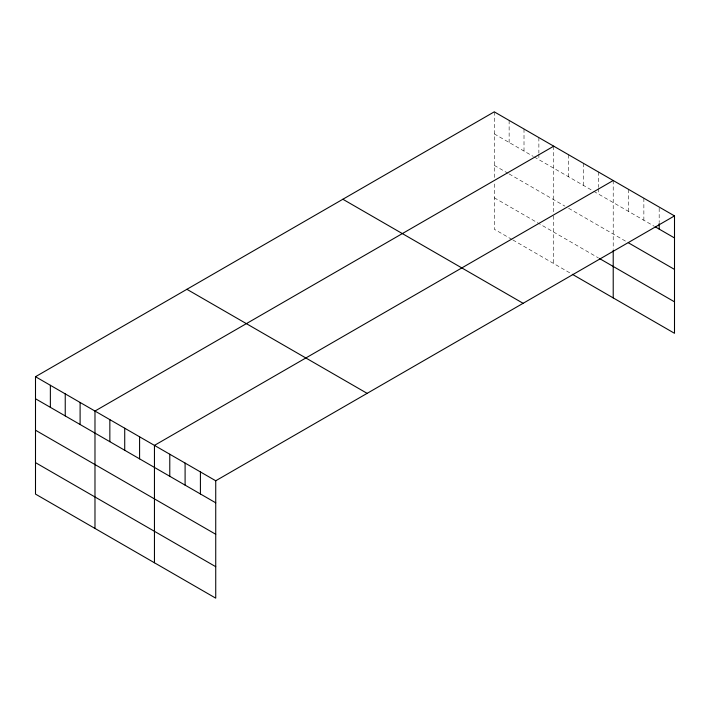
<?xml version="1.0" encoding="UTF-8"?>
<svg xmlns="http://www.w3.org/2000/svg" width="710" height="710" viewBox="0 0 710 710"><rect width="100%" height="100%" fill="white"/><g stroke="black" fill="none" stroke-linecap="round" stroke-linejoin="round"><path stroke-width="0.53" stroke-dasharray="3.55 2.66" d="M494.266 111.843L494.266 179.399M494.266 133.888L533.299 156.422M534.222 156.963L592.77 190.768M593.702 191.301L654.389 226.339M494.266 165.35L508.2 173.4M509.132 173.941L564.894 206.131M568.612 208.279L628.536 242.873M494.266 197.77L598.352 257.863M511.919 239.43L494.266 229.232L494.266 181.565M512.851 239.962L571.399 273.767M659.182 208.163L659.182 222.487M643.863 198.214L643.863 220.26M628.536 189.366L628.536 211.411M613.218 180.517L613.218 249.157M598.352 171.935L598.352 187.369M598.352 188.47L598.352 193.981M583.478 163.353L583.478 185.399M568.612 154.771L568.612 176.817M553.738 146.18L553.738 212.663M553.738 215.902L553.738 263.57M538.872 137.598L538.872 153.032M538.872 154.132L538.872 159.643M524.007 129.016L524.007 151.061M509.132 120.425L509.132 142.479"/><path stroke-width="1.06" d="M35.5 376.708L215.733 480.768L215.733 598.157L35.5 494.098L35.5 376.708L494.266 111.843L674.5 215.902L674.5 333.292L572.331 274.3M553.738 146.18L94.98 411.046L94.98 528.435M613.218 180.517L154.452 445.383L154.452 562.773M215.733 480.768L674.5 215.902M655.348 226.889L674.5 237.948M628.536 242.873L674.5 269.409M599.275 258.404L674.5 301.83M342.868 199.253L523.11 303.303M186.89 289.298L367.132 393.358M35.5 398.754L215.733 502.813M35.5 430.216L215.733 534.275M35.5 462.636L215.733 566.695M659.182 223.597L659.182 229.108M613.218 250.239L613.218 297.916M200.415 471.919L200.415 493.974M185.097 463.08L185.097 485.125M169.779 454.231L169.779 476.277M139.586 436.801L139.586 458.846M124.72 428.219L124.72 450.264M109.846 419.637L109.846 441.682M80.106 402.464L80.106 424.509M65.24 393.881L65.24 415.927M50.366 385.29L50.366 407.345"/></g></svg>
